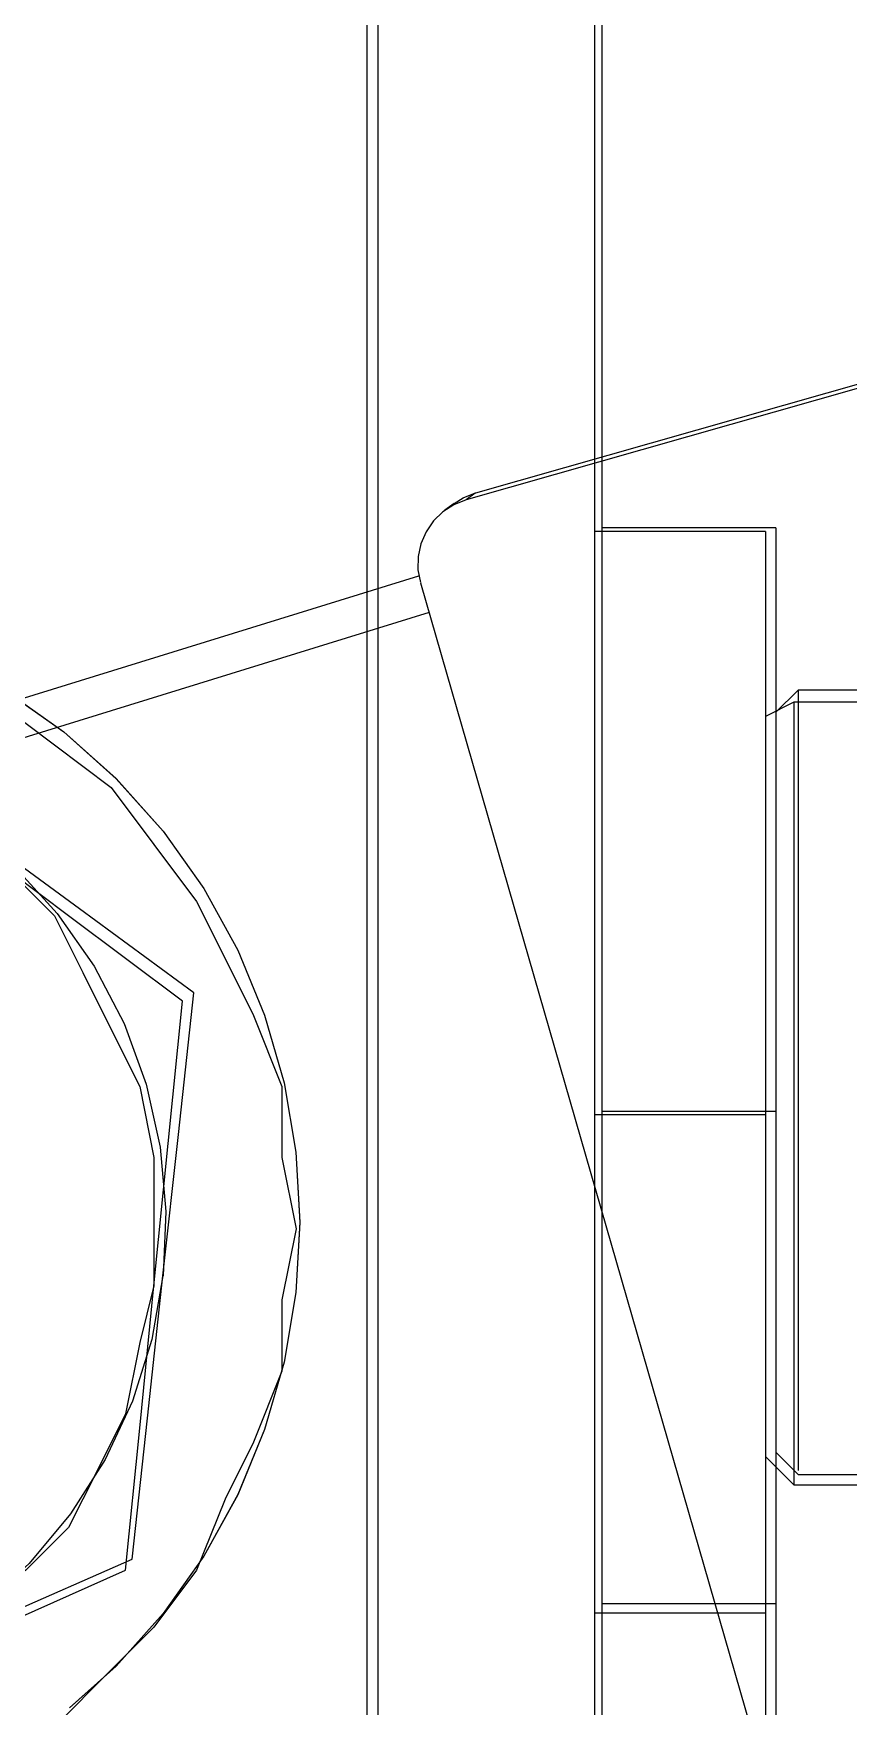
# Model space of a CAD drawing. Extents: x 3 to 592, y 5 to 207.
# Drawn here: x 138.061 to 140.083, y 51.873 to 56.021 of the extents above; entities that cross this region are included whole.
import ezdxf

# ---------------------------------------------------------------- set-up
doc = ezdxf.new("R2010")
doc.units = 0
doc.layers.get('0').update_dxf_attribs({"linetype": 'CONTINUOUS'})

msp = doc.modelspace()

# ---------------------------------------------------------------- linework, layer by layer
at = {"color": 7}
for points in [[(139.471329, 50.684783), (139.471329, 56.993508)], [(139.471329, 50.684783), (139.471329, 56.993508)], [(139.471329, 50.684783), (139.471329, 56.993508)], [(139.471329, 50.684783), (139.471329, 56.993508)], [(139.453056, 50.658889), (139.453056, 56.973611)], [(138.888611, 50.658889), (138.888611, 56.797222)], [(138.915775, 50.684783), (138.915775, 56.823822)], [(138.915775, 50.684783), (138.915775, 56.823822)], [(138.915775, 50.684783), (138.915775, 56.823822)], [(138.915775, 50.684783), (138.915775, 56.823822)], [(143.090583, 56.000756), (139.156758, 54.881745)], [(143.090583, 56.000756), (139.156758, 54.881745)], [(143.067581, 55.983893), (139.133756, 54.864882)], [(143.067581, 55.983893), (139.133756, 54.864882)], [(139.104264, 54.856168), (139.126489, 54.869927), (139.156828, 54.881921)], [(139.104264, 54.856168), (139.126489, 54.869927), (139.156828, 54.881921)], [(139.156687, 54.881851), (139.133756, 54.864917)], [(139.156687, 54.881851), (139.133756, 54.864917)], [(139.133686, 54.864952), (139.103347, 54.852958), (139.076183, 54.835319), (139.0529, 54.812741), (139.034555, 54.78593), (139.021503, 54.755944), (139.0148, 54.724194), (139.014447, 54.691739), (139.020444, 54.659636)], [(139.133686, 54.864952), (139.103347, 54.852958), (139.076183, 54.835319), (139.0529, 54.812741), (139.034555, 54.78593), (139.021503, 54.755944), (139.0148, 54.724194), (139.014447, 54.691739), (139.020444, 54.659636)], [(139.104264, 54.856168), (139.081334, 54.839235)], [(139.104264, 54.856168), (139.081334, 54.839235)], [(139.901895, 54.795843), (139.471506, 54.795843)], [(139.901895, 54.795843), (139.471506, 54.795843)], [(139.901895, 54.795843), (139.471506, 54.795843)], [(139.901895, 54.795843), (139.471506, 54.795843)], [(139.901895, 54.795843), (139.901895, 54.773971), (139.901895, 54.735166), (139.901895, 54.676957), (139.901895, 54.600757), (139.901895, 54.507271), (139.901895, 54.398263), (139.901895, 54.274791), (139.901895, 54.139324), (139.901895, 53.993274), (139.901895, 53.83911), (139.901895, 53.678596), (139.901895, 53.514554), (139.901895, 53.349102)], [(139.901895, 54.795843), (139.901895, 54.773971), (139.901895, 54.735166), (139.901895, 54.676957), (139.901895, 54.600757), (139.901895, 54.507271), (139.901895, 54.398263), (139.901895, 54.274791), (139.901895, 54.139324), (139.901895, 53.993274), (139.901895, 53.83911), (139.901895, 53.678596), (139.901895, 53.514554), (139.901895, 53.349102)], [(139.901895, 54.795843), (139.901895, 54.773971), (139.901895, 54.735166), (139.901895, 54.676957), (139.901895, 54.600757), (139.901895, 54.507271), (139.901895, 54.398263), (139.901895, 54.274791), (139.901895, 54.139324), (139.901895, 53.993274), (139.901895, 53.83911), (139.901895, 53.678596), (139.901895, 53.514554), (139.901895, 53.349102)], [(139.901895, 54.795843), (139.901895, 54.773971), (139.901895, 54.735166), (139.901895, 54.676957), (139.901895, 54.600757), (139.901895, 54.507271), (139.901895, 54.398263), (139.901895, 54.274791), (139.901895, 54.139324), (139.901895, 53.993274), (139.901895, 53.83911), (139.901895, 53.678596), (139.901895, 53.514554), (139.901895, 53.349102)], [(139.876389, 54.786389), (139.453056, 54.786389)], [(139.876389, 54.786389), (139.876389, 54.751111), (139.876389, 54.715833), (139.876389, 54.645278), (139.876389, 54.574722), (139.876389, 54.504167), (139.876389, 54.363056), (139.876389, 54.257222), (139.876389, 54.116111), (139.876389, 53.975), (139.876389, 53.833889), (139.876389, 53.6575), (139.876389, 53.481111), (139.876389, 53.34)], [(136.083216, 53.769872), (139.016422, 54.676358)], [(136.083216, 53.769872), (139.016422, 54.676358)], [(139.020409, 54.659565), (139.851553, 51.779135)], [(139.020409, 54.659565), (139.851553, 51.779135)], [(139.041822, 54.585341), (136.113532, 53.680394)], [(139.041822, 54.585341), (136.113532, 53.680394)], [(137.971389, 54.398333), (137.971389, 54.363056), (138.1125, 54.257222), (138.253611, 54.151389), (138.359444, 54.010278), (138.465278, 53.869167), (138.535833, 53.728056), (138.606389, 53.586944), (138.676944, 53.410556), (138.676944, 53.234167), (138.712222, 53.057778), (138.676944, 52.881389), (138.676944, 52.705), (138.606389, 52.528611), (138.535833, 52.3875), (138.465278, 52.211111), (138.359444, 52.07), (138.253611, 51.964167), (138.1125, 51.823056)], [(137.97467, 54.40239), (137.993367, 54.390749), (138.135536, 54.289854), (138.265711, 54.17379), (138.382128, 54.043615), (138.483023, 53.901446), (138.567336, 53.748693), (138.634011, 53.587474), (138.682342, 53.419904), (138.711622, 53.247749), (138.7215, 53.073829), (138.711622, 52.899557), (138.682342, 52.727401), (138.634011, 52.559832), (138.567336, 52.398613), (138.483023, 52.246212), (138.382128, 52.10369), (138.265711, 51.973868), (138.156361, 51.876075)], [(137.97467, 54.40239), (137.993367, 54.390749), (138.135536, 54.289854), (138.265711, 54.17379), (138.382128, 54.043615), (138.483023, 53.901446), (138.567336, 53.748693), (138.634011, 53.587474), (138.682342, 53.419904), (138.711622, 53.247749), (138.7215, 53.073829), (138.711622, 52.899557), (138.682342, 52.727401), (138.634011, 52.559832), (138.567336, 52.398613), (138.483023, 52.246212), (138.382128, 52.10369), (138.265711, 51.973868), (138.156361, 51.876075)], [(137.97915, 54.399639), (137.993261, 54.390819), (138.135783, 54.289925), (138.265606, 54.173508), (138.382022, 54.043686), (138.482917, 53.901164), (138.567231, 53.748764), (138.633906, 53.587544), (138.682236, 53.419975), (138.711517, 53.247819), (138.721394, 53.073547), (138.711517, 52.899627), (138.682236, 52.727472), (138.633906, 52.559902), (138.567231, 52.398683), (138.482917, 52.24593), (138.382022, 52.103761), (138.265606, 51.973586), (138.150315, 51.870513)], [(137.97915, 54.399639), (137.993261, 54.390819), (138.135783, 54.289925), (138.265606, 54.173508), (138.382022, 54.043686), (138.482917, 53.901164), (138.567231, 53.748764), (138.633906, 53.587544), (138.682236, 53.419975), (138.711517, 53.247819), (138.721394, 53.073547), (138.711517, 52.899627), (138.682236, 52.727472), (138.633906, 52.559902), (138.567231, 52.398683), (138.482917, 52.24593), (138.382022, 52.103761), (138.265606, 51.973586), (138.150315, 51.870513)], [(139.957457, 54.393112), (139.901718, 54.337726)], [(139.957457, 54.393112), (139.901718, 54.337726)], [(139.957457, 54.393112), (139.901718, 54.337726)], [(139.957457, 54.393112), (139.901718, 54.337726)], [(140.401887, 54.393112), (139.957387, 54.393112)], [(140.401887, 54.393112), (139.957387, 54.393112)], [(140.401887, 54.393112), (139.957387, 54.393112)], [(140.401887, 54.393112), (139.957387, 54.393112)], [(139.957457, 54.393112), (139.957457, 54.353601), (139.957457, 54.304918), (139.957457, 54.238243), (139.957457, 54.154987), (139.957457, 54.056915), (139.957457, 53.94579), (139.957457, 53.824082), (139.957457, 53.693907), (139.957457, 53.55844), (139.957457, 53.420151), (139.957457, 53.281509), (139.957457, 53.146043), (139.957457, 53.016221), (139.957457, 52.894512), (139.957457, 52.783387), (139.957457, 52.685668), (139.957457, 52.602412), (139.957457, 52.53609), (139.957457, 52.487759), (139.957457, 52.458479)], [(139.957457, 54.393112), (139.957457, 54.353601), (139.957457, 54.304918), (139.957457, 54.238243), (139.957457, 54.154987), (139.957457, 54.056915), (139.957457, 53.94579), (139.957457, 53.824082), (139.957457, 53.693907), (139.957457, 53.55844), (139.957457, 53.420151), (139.957457, 53.281509), (139.957457, 53.146043), (139.957457, 53.016221), (139.957457, 52.894512), (139.957457, 52.783387), (139.957457, 52.685668), (139.957457, 52.602412), (139.957457, 52.53609), (139.957457, 52.487759), (139.957457, 52.458479)], [(139.957457, 54.393112), (139.957457, 54.353601), (139.957457, 54.304918), (139.957457, 54.238243), (139.957457, 54.154987), (139.957457, 54.056915), (139.957457, 53.94579), (139.957457, 53.824082), (139.957457, 53.693907), (139.957457, 53.55844), (139.957457, 53.420151), (139.957457, 53.281509), (139.957457, 53.146043), (139.957457, 53.016221), (139.957457, 52.894512), (139.957457, 52.783387), (139.957457, 52.685668), (139.957457, 52.602412), (139.957457, 52.53609), (139.957457, 52.487759), (139.957457, 52.458479)], [(139.957457, 54.393112), (139.957457, 54.353601), (139.957457, 54.304918), (139.957457, 54.238243), (139.957457, 54.154987), (139.957457, 54.056915), (139.957457, 53.94579), (139.957457, 53.824082), (139.957457, 53.693907), (139.957457, 53.55844), (139.957457, 53.420151), (139.957457, 53.281509), (139.957457, 53.146043), (139.957457, 53.016221), (139.957457, 52.894512), (139.957457, 52.783387), (139.957457, 52.685668), (139.957457, 52.602412), (139.957457, 52.53609), (139.957457, 52.487759), (139.957457, 52.458479)], [(139.946944, 54.363056), (139.876389, 54.327778)], [(140.370278, 54.363056), (139.946944, 54.363056)], [(139.946944, 54.363056), (139.946944, 54.327778), (139.946944, 54.2925), (139.946944, 54.221944), (139.946944, 54.151389), (139.946944, 54.045556), (139.946944, 53.939722), (139.946944, 53.798611), (139.946944, 53.692778), (139.946944, 53.551667), (139.946944, 53.410556), (139.946944, 53.269444), (139.946944, 53.128333), (139.946944, 52.987222), (139.946944, 52.881389), (139.946944, 52.775556), (139.946944, 52.669722), (139.946944, 52.599167), (139.946944, 52.528611), (139.946944, 52.458056), (139.946944, 52.422778)], [(137.865556, 54.045556), (138.006667, 53.939722), (138.1125, 53.833889), (138.183056, 53.692778), (138.253611, 53.551667), (138.324167, 53.410556), (138.359444, 53.234167), (138.359444, 53.093056), (138.359444, 52.916667)], [(138.43, 53.622222), (138.147778, 53.833889), (137.865556, 54.045556)], [(138.458469, 53.643001), (138.174836, 53.850787), (137.888733, 54.060337)], [(138.458469, 53.643001), (138.174836, 53.850787), (137.888733, 54.060337)], [(138.458469, 53.643001), (138.174836, 53.850787), (137.888733, 54.060337)], [(138.458469, 53.643001), (138.174836, 53.850787), (137.888733, 54.060337)], [(137.888768, 54.060407), (138.011535, 53.957749), (138.119485, 53.839569), (138.211207, 53.708688), (138.285291, 53.566871), (138.339971, 53.416235), (138.374896, 53.260307), (138.388654, 53.100852), (138.381952, 52.941044)], [(137.888768, 54.060407), (138.011535, 53.957749), (138.119485, 53.839569), (138.211207, 53.708688), (138.285291, 53.566871), (138.339971, 53.416235), (138.374896, 53.260307), (138.388654, 53.100852), (138.381952, 52.941044)], [(137.888768, 54.060407), (138.011535, 53.957749), (138.119485, 53.839569), (138.211207, 53.708688), (138.285291, 53.566871), (138.339971, 53.416235), (138.374896, 53.260307), (138.388654, 53.100852), (138.381952, 52.941044)], [(137.888768, 54.060407), (138.011535, 53.957749), (138.119485, 53.839569), (138.211207, 53.708688), (138.285291, 53.566871), (138.339971, 53.416235), (138.374896, 53.260307), (138.388654, 53.100852), (138.381952, 52.941044)], [(138.381811, 52.940938), (138.420263, 53.291952), (138.458363, 53.642966)], [(138.381811, 52.940938), (138.420263, 53.291952), (138.458363, 53.642966)], [(138.381811, 52.940938), (138.420263, 53.291952), (138.458363, 53.642966)], [(138.381811, 52.940938), (138.420263, 53.291952), (138.458363, 53.642966)], [(138.359444, 52.916667), (138.394722, 53.269444), (138.43, 53.622222)], [(139.876389, 53.34), (139.453056, 53.34)], [(139.901895, 53.348925), (139.471506, 53.348925)], [(139.901895, 53.348925), (139.471506, 53.348925)], [(139.901895, 53.348925), (139.471506, 53.348925)], [(139.901895, 53.348925), (139.471506, 53.348925)], [(139.876389, 53.34), (139.876389, 52.105278)], [(139.901895, 53.348925), (139.901895, 52.128314)], [(139.901895, 53.348925), (139.901895, 52.128314)], [(139.901895, 53.348925), (139.901895, 52.128314)], [(139.901895, 53.348925), (139.901895, 52.128314)], [(138.381811, 52.940938), (138.353941, 52.783246), (138.305963, 52.630846), (138.238583, 52.485854), (138.152505, 52.350741), (138.049847, 52.227974), (137.931666, 52.120024), (137.800786, 52.028302), (137.658969, 51.954218)], [(138.381811, 52.940938), (138.353941, 52.783246), (138.305963, 52.630846), (138.238583, 52.485854), (138.152505, 52.350741), (138.049847, 52.227974), (137.931666, 52.120024), (137.800786, 52.028302), (137.658969, 51.954218)], [(138.381811, 52.940938), (138.353941, 52.783246), (138.305963, 52.630846), (138.238583, 52.485854), (138.152505, 52.350741), (138.049847, 52.227974), (137.931666, 52.120024), (137.800786, 52.028302), (137.658969, 51.954218)], [(138.381811, 52.940938), (138.353941, 52.783246), (138.305963, 52.630846), (138.238583, 52.485854), (138.152505, 52.350741), (138.049847, 52.227974), (137.931666, 52.120024), (137.800786, 52.028302), (137.658969, 51.954218)], [(138.305152, 52.238839), (138.343252, 52.588442), (138.381705, 52.940867)], [(138.305152, 52.238839), (138.343252, 52.588442), (138.381705, 52.940867)], [(138.305152, 52.238839), (138.343252, 52.588442), (138.381705, 52.940867)], [(138.305152, 52.238839), (138.343252, 52.588442), (138.381705, 52.940867)], [(138.359444, 52.916667), (138.324167, 52.775556), (138.288889, 52.599167), (138.218333, 52.458056), (138.147778, 52.316944), (138.041944, 52.211111), (137.900833, 52.105278), (137.795, 51.999444), (137.653889, 51.928889)], [(138.288889, 52.211111), (138.324167, 52.563889), (138.359444, 52.916667)], [(139.876389, 52.493333), (139.946944, 52.422778)], [(139.901895, 52.504234), (139.957634, 52.448848)], [(139.901895, 52.504234), (139.957634, 52.448848)], [(139.901895, 52.504234), (139.957634, 52.448848)], [(139.901895, 52.504234), (139.957634, 52.448848)], [(139.957457, 52.448672), (140.401957, 52.448672)], [(139.957457, 52.448672), (140.401957, 52.448672)], [(139.957457, 52.448672), (140.401957, 52.448672)], [(139.957457, 52.448672), (140.401957, 52.448672)], [(139.946944, 52.422778), (140.370278, 52.422778)], [(137.658828, 51.954183), (137.981972, 52.096353), (138.305117, 52.238875)], [(137.658828, 51.954183), (137.981972, 52.096353), (138.305117, 52.238875)], [(137.658828, 51.954183), (137.981972, 52.096353), (138.305117, 52.238875)], [(137.658828, 51.954183), (137.981972, 52.096353), (138.305117, 52.238875)], [(137.653889, 51.928889), (137.971389, 52.07), (138.288889, 52.211111)], [(139.876389, 52.105278), (139.453056, 52.105278)], [(139.901895, 52.128349), (139.471506, 52.128349)], [(139.901895, 52.128349), (139.471506, 52.128349)], [(139.901895, 52.128349), (139.471506, 52.128349)], [(139.901895, 52.128349), (139.471506, 52.128349)], [(139.876389, 52.105278), (139.876389, 51.964167), (139.876389, 51.823056), (139.876389, 51.681944), (139.876389, 51.576111), (139.876389, 51.435), (139.876389, 51.329167), (139.876389, 51.258611), (139.876389, 51.188056), (139.876389, 51.1175), (139.876389, 51.082222)], [(139.901895, 52.128349), (139.901895, 51.985474), (139.901895, 51.844363), (139.901895, 51.708191), (139.901895, 51.579427), (139.901895, 51.460894), (139.901895, 51.354708), (139.901895, 51.263338), (139.901895, 51.188549), (139.901895, 51.132105), (139.901895, 51.094711)], [(139.901895, 52.128349), (139.901895, 51.985474), (139.901895, 51.844363), (139.901895, 51.708191), (139.901895, 51.579427), (139.901895, 51.460894), (139.901895, 51.354708), (139.901895, 51.263338), (139.901895, 51.188549), (139.901895, 51.132105), (139.901895, 51.094711)], [(139.901895, 52.128349), (139.901895, 51.985474), (139.901895, 51.844363), (139.901895, 51.708191), (139.901895, 51.579427), (139.901895, 51.460894), (139.901895, 51.354708), (139.901895, 51.263338), (139.901895, 51.188549), (139.901895, 51.132105), (139.901895, 51.094711)], [(139.901895, 52.128349), (139.901895, 51.985474), (139.901895, 51.844363), (139.901895, 51.708191), (139.901895, 51.579427), (139.901895, 51.460894), (139.901895, 51.354708), (139.901895, 51.263338), (139.901895, 51.188549), (139.901895, 51.132105), (139.901895, 51.094711)]]:
    msp.add_lwpolyline(points, dxfattribs=at)

doc.saveas('drawing.dxf')
